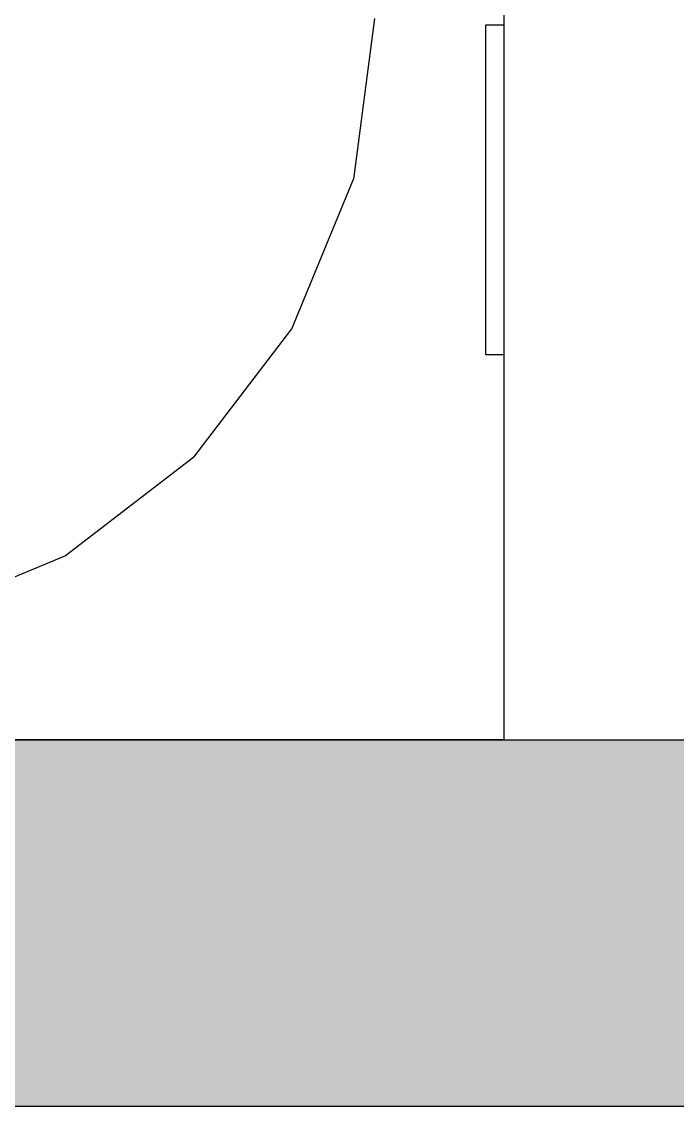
# Model space of a CAD drawing. Header units: inches. Extents: x 0 to 54693, y 0 to 31146.
# Drawn here: x 14977.1 to 15156, y 14648.3 to 14944.2 of the extents above; entities that cross this region are included whole.
import ezdxf

# ---------------------------------------------------------------- set-up
doc = ezdxf.new("R2010")
doc.units = ezdxf.units.IN
doc.header["$MEASUREMENT"] = 0
doc.layers.add('Added', color=3, linetype='Continuous')

msp = doc.modelspace()

# ---------------------------------------------------------------- linework, layer by layer
at = {"layer": 'Added', "linetype": 'Continuous', "lineweight": -2, "ltscale": 0.18}
for p, q in [((15108.73, 14748.32), (15108.73, 15148.32)), ((15073.41, 14945.01), (15067.67, 14901.24)), ((15103.73, 14853.32), (15103.73, 14943.32)), ((15103.73, 14943.32), (15108.73, 14943.32)), ((15050.84, 14860.43), (15067.67, 14901.24)), ((15024.05, 14825.37), (15050.84, 14860.43)), ((15108.73, 14853.32), (15103.73, 14853.32)), ((15024.05, 14825.37), (14989.11, 14798.45)), ((14989.11, 14798.45), (14948.39, 14781.51)), ((13978.23, 14748.32), (16453.23, 14748.32)), ((15108.73, 14748.32), (14708.73, 14748.32)), ((13978.23, 14648.32), (16553.23, 14648.32))]:
    msp.add_line(p, q, dxfattribs=at)
msp.add_solid([(16453.23, 14748.32), (16553.23, 14648.32), (13978.23, 14748.32), (13978.23, 14648.32)], dxfattribs=at)

doc.saveas('drawing.dxf')
